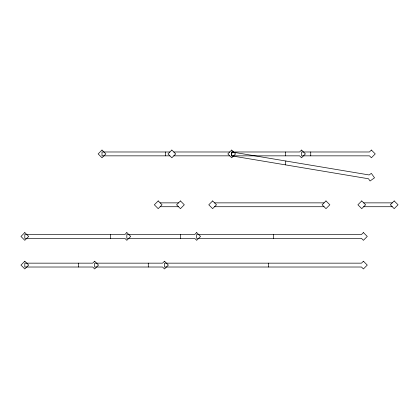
<?xml version="1.0" encoding="UTF-8"?>
<svg xmlns="http://www.w3.org/2000/svg" width="419" height="419" viewBox="0 0 419 419"><rect width="100%" height="100%" fill="white"/><g stroke="black" fill="none" stroke-linecap="round" stroke-linejoin="round"><path stroke-width="0.63" d="M285.224 164.829L285.863 161.022M169.915 151.982L102 151.982L102 155.847L169.915 155.847M173.775 151.982L229.764 151.982M173.775 155.847L229.764 155.847M160.131 202.864L178.515 202.864M214.57 202.864L324.049 202.864M363.682 202.864L392.257 202.864M160.131 206.724L178.515 206.724M214.57 206.724L324.049 206.724M363.682 206.724L392.257 206.724M310.741 151.982L310.741 155.847M285.323 151.982L285.323 155.847M273.576 234.514L273.576 238.374M268.637 263.153L268.637 267.018M180.458 234.514L180.458 238.374M165.358 151.982L165.358 155.847M148.284 263.153L148.284 267.018M110.611 234.514L110.611 238.374M78.437 263.153L78.437 267.018M232.016 152.008L231.377 155.821L368.484 178.761L370.071 180.987L374.518 177.813L371.344 173.366L369.123 174.953L232.016 152.008M102 150.054L98.135 153.914L102 157.774L105.86 153.914L102 150.054M24.81 232.582L20.95 236.447L24.81 240.307L28.675 236.447L24.81 232.582M24.81 261.226L20.95 265.086L24.81 268.946L28.675 265.086L24.81 261.226M171.842 150.054L167.982 153.914L171.842 157.774L175.702 153.914L171.842 150.054M94.657 261.226L92.725 263.153L24.81 263.153L24.81 267.018L92.725 267.018L94.657 268.946L98.517 265.086L94.657 261.226M158.199 200.931L154.339 204.791L158.199 208.657L162.059 204.791L158.199 200.931M126.831 232.582L124.904 234.514L24.81 234.514L24.81 238.374L124.904 238.374L126.831 240.307L130.691 236.447L126.831 232.582M180.442 200.931L176.582 204.791L180.442 208.657L184.308 204.791L180.442 200.931M231.697 150.054L227.836 153.914L231.697 157.774L235.557 153.914L231.697 150.054M212.637 200.931L208.777 204.791L212.637 208.657L216.503 204.791L212.637 200.931M164.505 261.226L162.572 263.153L94.657 263.153L94.657 267.018L162.572 267.018L164.505 268.946L168.365 265.086L164.505 261.226M196.679 232.582L194.746 234.514L126.831 234.514L126.831 238.374L194.746 238.374L196.679 240.307L200.539 236.447L196.679 232.582M301.544 150.054L299.611 151.982L231.697 151.982L231.697 155.847L299.611 155.847L301.544 157.774L305.404 153.914L301.544 150.054M371.386 150.054L369.458 151.982L301.544 151.982L301.544 155.847L369.458 155.847L371.386 157.774L375.251 153.914L371.386 150.054M325.982 200.931L322.122 204.791L325.982 208.657L329.842 204.791L325.982 200.931M361.749 200.931L357.889 204.791L361.749 208.657L365.609 204.791L361.749 200.931M394.19 200.931L390.325 204.791L394.19 208.657L398.05 204.791L394.19 200.931M363.409 232.582L361.482 234.514L196.679 234.514L196.679 238.374L361.482 238.374L363.409 240.307L367.269 236.447L363.409 232.582M363.409 261.226L361.482 263.153L164.505 263.153L164.505 267.018L361.482 267.018L363.409 268.946L367.269 265.086L363.409 261.226"/></g></svg>
